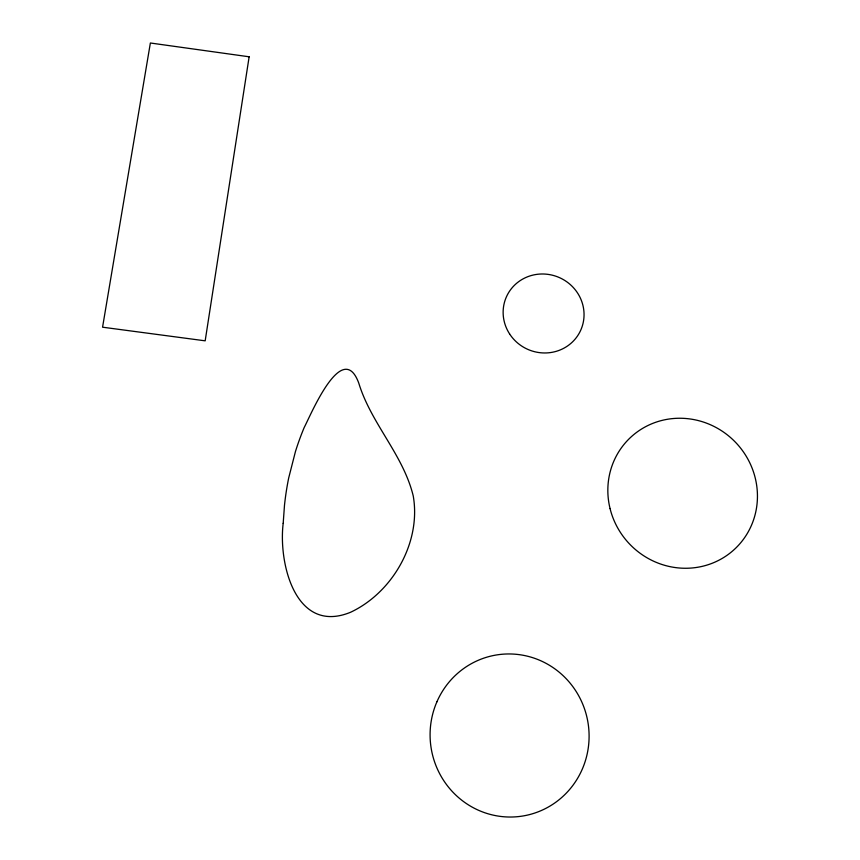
<?xml version="1.0" encoding="UTF-8"?>
<svg xmlns="http://www.w3.org/2000/svg" width="860" height="860" viewBox="0 0 860 860"><rect width="100%" height="100%" fill="white"/><g stroke="black" fill="none" stroke-linecap="round" stroke-linejoin="round"><path stroke-width="1.29" d="M283.187 523.375C278.264 563.343 295.582 634.863 350.622 612.245C392.719 592.433 421.368 542.316 413.23 495.908C403.211 454.682 371.09 423.561 358.77 383.108C342.387 338.646 311.008 414.498 304.246 427.398A278.704 272.545 49.2 0 0 295.431 451.618L288.691 477.966A294.034 287.025 50 0 0 284.488 505.293L283.187 523.375M249.142 56.792L205.174 340.829L102.566 327.198L150.371 43L249.142 56.792M610.052 508.539A76.346 73.433 47 0 0 734.58 549.217A76.346 73.433 47 0 0 703.297 422.023A76.346 73.433 47 0 0 610.052 508.539M509.571 333.884A40.732 39.216 25.1 0 0 579.565 332.573A40.732 39.216 25.1 0 0 541.639 273.996A40.732 39.216 25.1 0 0 509.571 333.884M436.923 701.782A81.593 79.453 80.8 0 0 517.978 816.645A81.593 79.453 80.8 0 0 573.867 688.054A81.593 79.453 80.8 0 0 436.923 701.782"/></g></svg>
